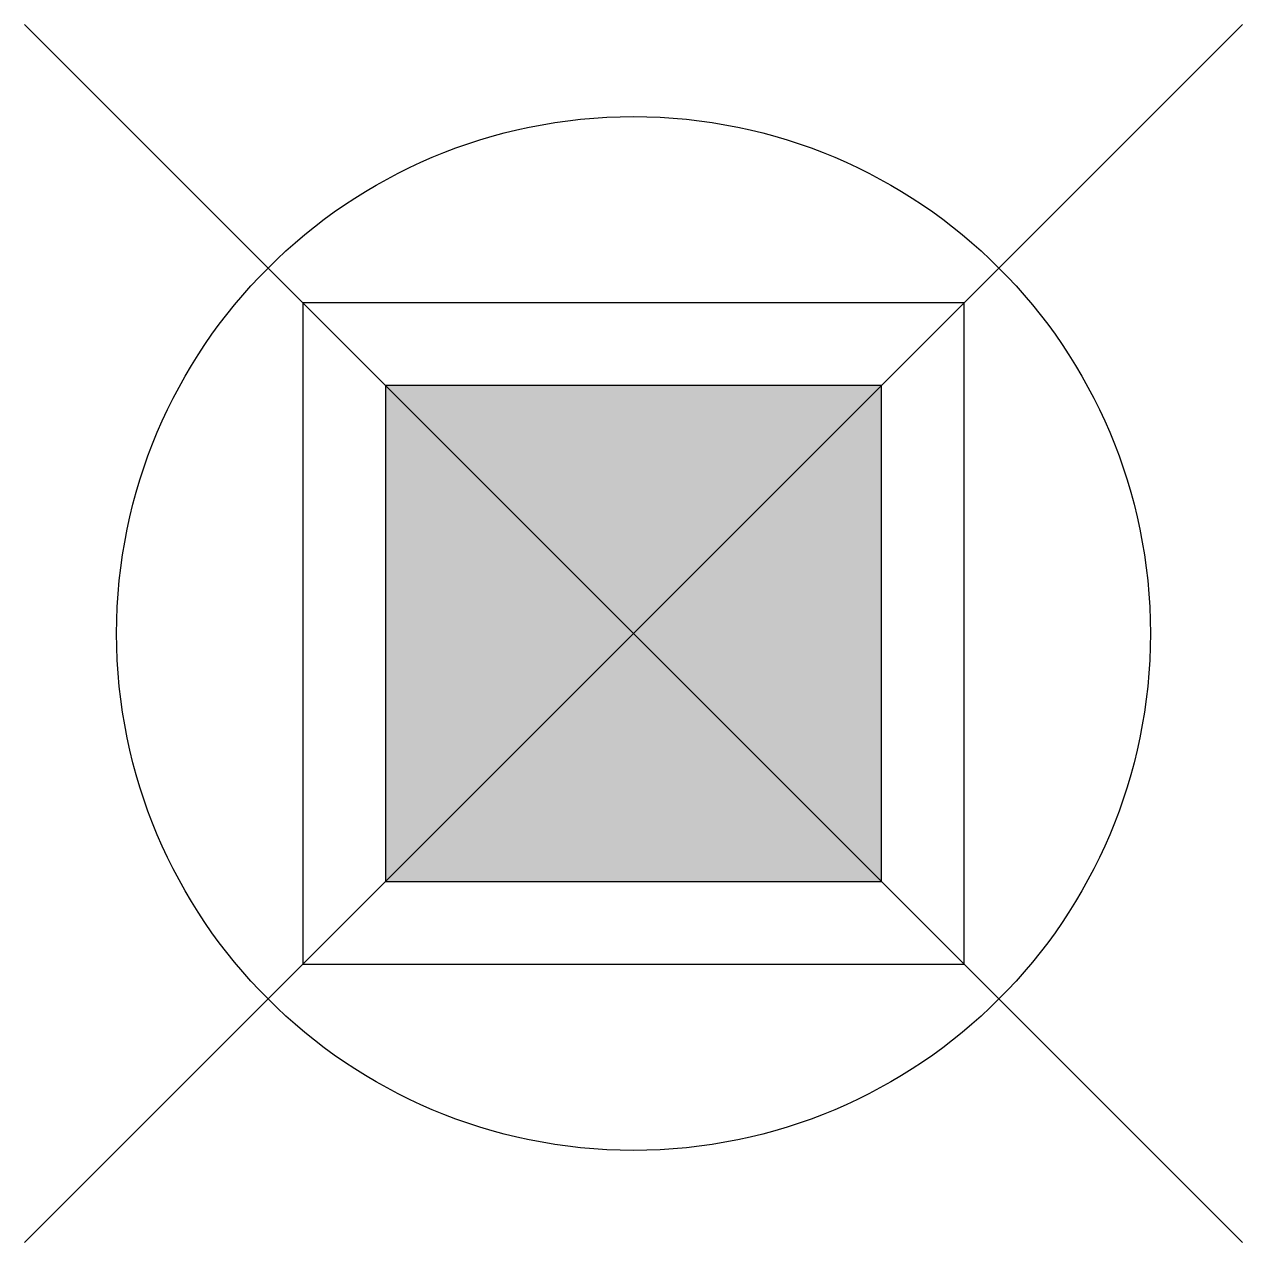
# Model space of a CAD drawing. Header units: metres. Extents: x -2.12 to 2.12, y -2.12 to 2.12.
import ezdxf

# ---------------------------------------------------------------- set-up
doc = ezdxf.new("R2010")
doc.units = ezdxf.units.M

msp = doc.modelspace()

# ---------------------------------------------------------------- hatches: boundary and pattern name
h = msp.add_hatch(color=256)
h.dxf.hatch_style = 1
h.paths.add_polyline_path([(-0.864, -0.864), (0.864, -0.864), (0.864, 0.864), (-0.864, 0.864)])

# ---------------------------------------------------------------- linework, layer by layer
at = {"flags": 128}
for points in [[(-2.1213, 2.1213), (2.1213, -2.1213)], [(-2.1213, -2.1213), (2.1213, 2.1213)]]:
    msp.add_lwpolyline(points, dxfattribs=at)
for points in [[(-1.152, -1.152), (1.152, -1.152), (1.152, 1.152), (-1.152, 1.152)], [(-0.864, -0.864), (0.864, -0.864), (0.864, 0.864), (-0.864, 0.864)]]:
    msp.add_lwpolyline(points, close=True)
msp.add_circle((0, 0), 1.8)

doc.saveas('drawing.dxf')
